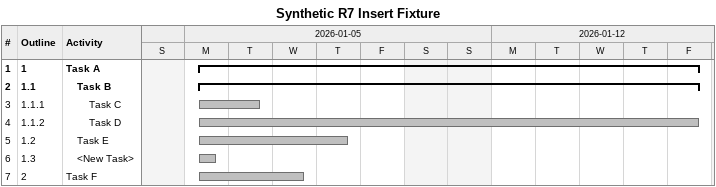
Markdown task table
Synthetic R7 Insert Fixture

| ID | WBS | Task | Start | Finish |
|---|---|---|---|---|
| 1 | 1 | **Task A** | 2026-01-05 | 2026-01-16 |
| 2 | 1.1 | **Task B** | 2026-01-05 | 2026-01-16 |
| 3 | 1.1.1 | Task C | 2026-01-05 | 2026-01-06 |
| 4 | 1.1.2 | Task D | 2026-01-05 | 2026-01-16 |
| 5 | 1.2 | Task E | 2026-01-05 | 2026-01-08 |
| 6 | 1.3 | <New Task> | 2026-01-05 | 2026-01-05 |
| 7 | 2 | Task F | 2026-01-05 | 2026-01-07 |
